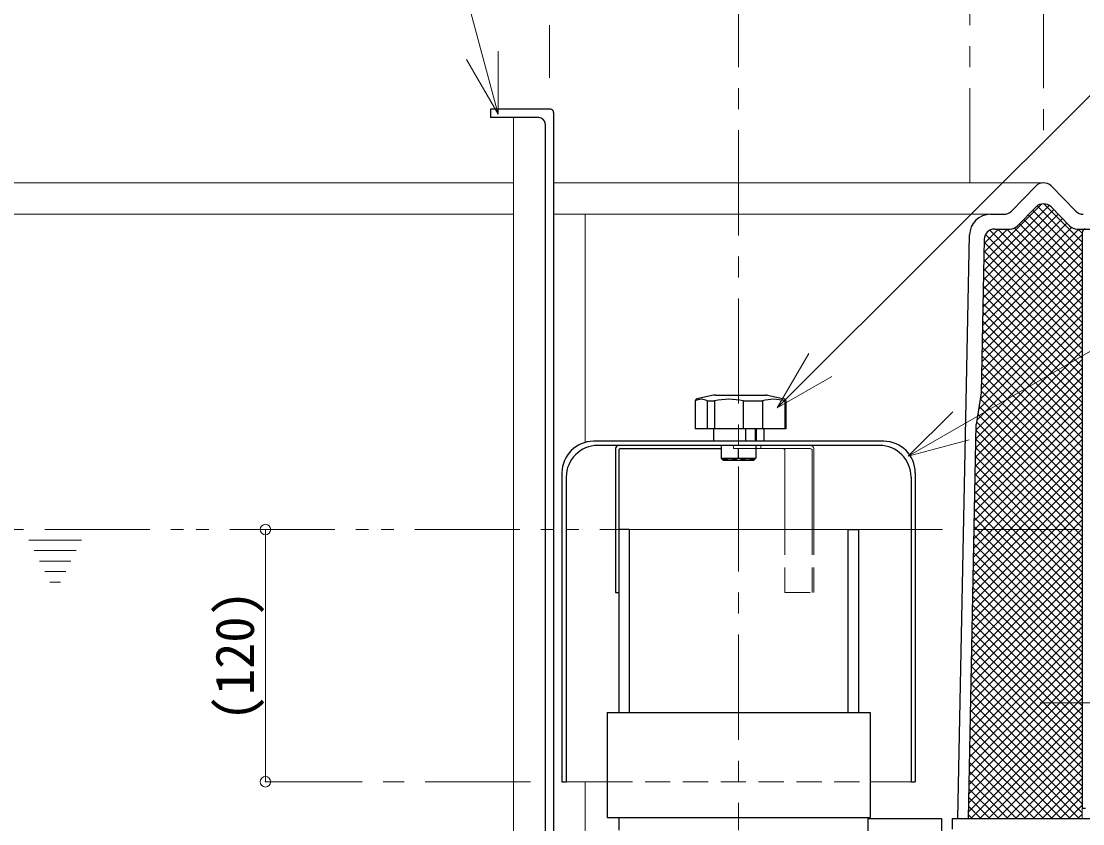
# Model space of a CAD drawing. Units: millimetres at full size, sheet at 1:10; details may follow other scales. Extents: x -2096 to 1954, y -1403 to 1407.
# Drawn here: x -1175 to -670, y -538 to -156 of the extents above; entities that cross this region are included whole.
import ezdxf
from ezdxf.enums import TextEntityAlignment as Align

# ---------------------------------------------------------------- set-up
doc = ezdxf.new("R2010")
doc.units = ezdxf.units.MM
doc.header["$LTSCALE"] = 10
doc.header["$PDMODE"] = 32
doc.header["$PDSIZE"] = 5
for name, pattern in [('CHAIN1', [8, 5, -1, 1, -1]), ('DASHED1', [1.8, 1.2, -0.6]), ('DOUBLE_CHAIN1', [8.8, 5, -1, 0.6, -0.6, 0.6, -1])]:
    doc.linetypes.add(name, pattern=pattern)
doc.layers.add('0-0_ﾚｲﾔ1', color=4, linetype='Continuous', lineweight=9)
doc.styles.add('ＭＳ ゴシック', font='')
doc.styles.get('ＭＳ ゴシック').set_extended_font_data('MS Gothic')

msp = doc.modelspace()

# ---------------------------------------------------------------- linework, layer by layer
at = {"layer": '0-0_ﾚｲﾔ1', "linetype": 'CHAIN1'}
for p, q in [((-689.01, 101.88), (-689.01, -218.12)), ((-724.01, 51.88), (-724.01, -233.12)), ((-924.01, 1.88), (-924.01, -183.12)), ((-834.01, -48.12), (-834.01, -541.12)), ((-722.01, -398.12), (155.99, -398.12)), ((-690.57, -480.62), (-647.37, -480.62)), ((-933.01, -518.12), (-1059.01, -518.12))]:
    msp.add_line(p, q, dxfattribs=at)
at = {"layer": '0-0_ﾚｲﾔ1', "color": 7, "lineweight": 18}
for p, q in [((-815.65, -340.27), (-557.47, -82.09)), ((-753.4, -363.27), (-410.05, -165.03)), ((-948.44, -200.43), (-948.44, -170.43)), ((-948.44, -200.43), (-963.44, -174.45)), ((-941.01, -568.12), (-941.01, -202.12)), ((-815.65, -340.27), (-800.65, -314.29)), ((-815.65, -340.27), (-789.67, -325.27)), ((-753.4, -363.27), (-732.19, -342.05)), ((-823.39, -358.12), (-823.39, -359.62)), ((-753.4, -363.27), (-724.42, -355.5)), ((-823.39, -359.62), (-825.76, -359.62)), ((-782.01, -398.12), (-886.01, -398.12)), ((-670.61, -535.62), (-670.61, -530.62))]:
    msp.add_line(p, q, dxfattribs=at)
at = {"layer": '0-0_ﾚｲﾔ1', "color": 5, "lineweight": 25}
for p, q in [((-952.01, -198.12), (-952.01, -202.12)), ((-923.51, -198.12), (-952.01, -198.12)), ((-922.01, -199.62), (-922.01, -638.12)), ((-929.01, -202.12), (-952.01, -202.12)), ((-926.01, -205.12), (-926.01, -638.12)), ((-704.33, -246.62), (-692.59, -234.62)), ((-673.69, -246.62), (-685.44, -234.62)), ((-701.39, -253.62), (-692.59, -244.63)), ((-676.64, -253.62), (-685.44, -244.63)), ((-714.21, -248.12), (-707.9, -248.12)), ((-712.25, -255.12), (-704.96, -255.12)), ((-673.06, -255.12), (-602.01, -255.12)), ((-670.61, -256.72), (-670.61, -530.62)), ((-729.76, -535.62), (-724.21, -257.92)), ((-854.63, -336.93), (-854.63, -350.12)), ((-845.94, -334.21), (-853.85, -335.95)), ((-848.94, -336.93), (-848.94, -350.12)), ((-845.08, -334.12), (-821.07, -334.12)), ((-831.83, -336.93), (-831.83, -350.12)), ((-820.21, -334.21), (-812.3, -335.95)), ((-812.04, -336.93), (-812.04, -350.12)), ((-724.76, -535.62), (-721.01, -348.12)), ((-811.51, -350.12), (-854.63, -350.12)), ((-846.01, -350.12), (-846.01, -356.12)), ((-830.8, -350.12), (-830.8, -356.12)), ((-826.12, -350.12), (-826.12, -356.12)), ((-825.6, -350.12), (-825.6, -356.12)), ((-822.01, -350.12), (-822.01, -356.12)), ((-765.01, -356.12), (-903.01, -356.12)), ((-767.01, -358.12), (-901.01, -358.12)), ((-842.26, -358.12), (-842.26, -364.12)), ((-825.76, -358.12), (-825.76, -364.12)), ((-892.51, -359.62), (-892.51, -428.12)), ((-891.01, -360.37), (-891.01, -485.12)), ((-890.26, -359.62), (-842.26, -359.62)), ((-834.01, -364.12), (-834.01, -359.62)), ((-842.26, -364.12), (-825.76, -364.12)), ((-825.76, -364.12), (-826.76, -365.12)), ((-918.01, -371.12), (-918.01, -518.12)), ((-916.01, -373.12), (-916.01, -518.12)), ((-752.01, -373.12), (-752.01, -518.12)), ((-750.01, -371.12), (-750.01, -518.12)), ((-886.01, -398.12), (-891.01, -398.12)), ((-886.01, -398.12), (-886.01, -485.12)), ((-782.01, -398.12), (-782.01, -485.12)), ((-892.51, -428.12), (-891.01, -428.12)), ((-896.51, -485.12), (-896.51, -535.12)), ((-896.51, -485.12), (-771.51, -485.12)), ((-771.51, -485.12), (-771.51, -535.12)), ((-918.01, -518.12), (-916.01, -518.12)), ((-752.01, -518.12), (-750.01, -518.12)), ((-670.61, -530.62), (-669.01, -530.62)), ((-896.51, -535.12), (-771.51, -535.12)), ((-891.01, -535.12), (-891.01, -541.12)), ((-772.51, -535.62), (-772.51, -660.62)), ((-772.51, -535.62), (-737.51, -535.62)), ((-737.51, -535.62), (-737.51, -660.62)), ((-732.51, -535.62), (-628.51, -535.62)), ((-732.51, -535.62), (-732.51, -540.62))]:
    msp.add_line(p, q, dxfattribs=at)
at = {"layer": '0-0_ﾚｲﾔ1'}
for p, q in [((-1307.01, -233.12), (-941.01, -233.12)), ((-922.01, -233.12), (-689.01, -233.12)), ((-717.64, -279.33), (-684.2, -245.89)), ((-717.55, -275), (-686.41, -243.86)), ((-717.46, -270.67), (-690.02, -243.23)), ((-694.19, -246.27), (-670.61, -269.84)), ((-692.05, -244.16), (-670.61, -265.6)), ((-688.84, -243.13), (-670.61, -261.36)), ((-1307.01, -248.12), (-941.01, -248.12)), ((-714.21, -248.12), (-922.01, -248.12)), ((-907.01, -356.66), (-907.01, -248.12)), ((-717.89, -292.31), (-677.9, -252.32)), ((-717.81, -287.99), (-680, -250.18)), ((-717.72, -283.66), (-682.1, -248.04)), ((-698.39, -250.55), (-670.61, -278.33)), ((-696.29, -248.41), (-670.61, -274.08)), ((-718.07, -300.97), (-672.22, -255.12)), ((-717.98, -296.64), (-675.71, -254.37)), ((-717.38, -266.34), (-706.16, -255.12)), ((-717.29, -262.01), (-710.4, -255.12)), ((-714.5, -255.66), (-670.61, -299.54)), ((-710.79, -255.12), (-670.61, -295.3)), ((-706.55, -255.12), (-670.61, -291.06)), ((-702.8, -254.63), (-670.61, -286.81)), ((-700.48, -252.7), (-670.61, -282.57)), ((-672.61, -255.12), (-670.61, -257.11)), ((-718.24, -309.63), (-670.61, -262)), ((-718.15, -305.3), (-670.61, -257.76)), ((-717.28, -261.36), (-670.61, -308.03)), ((-716.65, -257.75), (-670.61, -303.78)), ((-718.33, -313.96), (-670.61, -266.25)), ((-717.36, -265.52), (-670.61, -312.27)), ((-718.41, -318.29), (-670.61, -270.49)), ((-717.44, -269.68), (-670.61, -316.51)), ((-718.5, -322.62), (-670.61, -274.73)), ((-717.53, -273.84), (-670.61, -320.75)), ((-718.59, -326.95), (-670.61, -278.97)), ((-717.69, -282.16), (-670.61, -329.24)), ((-717.61, -278), (-670.61, -325)), ((-719.15, -336), (-670.61, -287.46)), ((-718.67, -331.28), (-670.61, -283.22)), ((-717.77, -286.32), (-670.61, -333.48)), ((-719.92, -341.01), (-670.61, -291.7)), ((-717.86, -290.48), (-670.61, -337.72)), ((-720.69, -346.02), (-670.61, -295.94)), ((-717.94, -294.64), (-670.61, -341.97)), ((-721.06, -350.64), (-670.61, -300.19)), ((-718.02, -298.8), (-670.61, -346.21)), ((-721.15, -354.96), (-670.61, -304.43)), ((-718.19, -307.12), (-670.61, -354.69)), ((-718.11, -302.96), (-670.61, -350.45)), ((-721.32, -363.62), (-670.61, -312.91)), ((-721.23, -359.29), (-670.61, -308.67)), ((-718.27, -311.28), (-670.61, -358.94)), ((-721.41, -367.95), (-670.61, -317.16)), ((-718.36, -315.44), (-670.61, -363.18)), ((-721.49, -372.28), (-670.61, -321.4)), ((-718.44, -319.59), (-670.61, -367.42)), ((-721.58, -376.61), (-670.61, -325.64)), ((-718.61, -327.91), (-670.61, -375.91)), ((-718.52, -323.75), (-670.61, -371.67)), ((-721.67, -380.94), (-670.61, -329.88)), ((-718.69, -332.07), (-670.61, -380.15)), ((-721.75, -385.27), (-670.61, -334.13)), ((-719.13, -335.87), (-670.61, -384.39)), ((-721.93, -393.93), (-670.61, -342.61)), ((-721.84, -389.6), (-670.61, -338.37)), ((-720.26, -343.23), (-670.61, -392.88)), ((-719.7, -339.55), (-670.61, -388.64)), ((-722.01, -398.26), (-670.61, -346.86)), ((-720.83, -346.91), (-670.61, -397.12)), ((-722.1, -402.59), (-670.61, -351.1)), ((-721.07, -350.91), (-670.61, -401.36)), ((-722.19, -406.92), (-670.61, -355.34)), ((-721.15, -355.07), (-670.61, -405.61)), ((-823.39, -359.62), (-800.02, -359.62)), ((-812.01, -360.62), (-812.01, -398.12)), ((-799.02, -360.62), (-799.02, -398.12)), ((-798.27, -359.62), (-798.27, -398.12)), ((-722.27, -411.24), (-670.61, -359.58)), ((-721.32, -363.39), (-670.61, -414.09)), ((-721.23, -359.23), (-670.61, -409.85)), ((-722.45, -419.9), (-670.61, -368.07)), ((-722.36, -415.57), (-670.61, -363.83)), ((-721.4, -367.55), (-670.61, -418.33)), ((-722.53, -424.23), (-670.61, -372.31)), ((-721.48, -371.71), (-670.61, -422.58)), ((-722.62, -428.56), (-670.61, -376.55)), ((-721.57, -375.87), (-670.61, -426.82)), ((-722.71, -432.89), (-670.61, -380.8)), ((-721.65, -380.03), (-670.61, -431.06)), ((-722.79, -437.22), (-670.61, -385.04)), ((-721.82, -388.34), (-670.61, -439.55)), ((-721.73, -384.18), (-670.61, -435.31)), ((-722.97, -445.88), (-670.61, -393.52)), ((-722.88, -441.55), (-670.61, -389.28)), ((-721.9, -392.5), (-670.61, -443.79)), ((-1059.01, -398.12), (-1059.01, -518.12)), ((-723.05, -450.21), (-670.61, -397.77)), ((-721.98, -396.66), (-670.61, -448.03)), ((-723.14, -454.54), (-670.61, -402.01)), ((-722.07, -400.82), (-670.61, -452.28)), ((-723.23, -458.87), (-670.61, -406.25)), ((-722.15, -404.98), (-670.61, -456.52)), ((-723.31, -463.2), (-670.61, -410.5)), ((-722.31, -413.3), (-670.61, -465)), ((-722.23, -409.14), (-670.61, -460.76)), ((-723.4, -467.52), (-670.61, -414.74)), ((-722.4, -417.46), (-670.61, -469.25)), ((-723.57, -476.18), (-670.61, -423.22)), ((-723.49, -471.85), (-670.61, -418.98)), ((-722.48, -421.62), (-670.61, -473.49)), ((-723.66, -480.51), (-670.61, -427.47)), ((-722.56, -425.78), (-670.61, -477.73)), ((-723.75, -484.84), (-670.61, -431.71)), ((-722.73, -434.1), (-670.61, -486.22)), ((-722.65, -429.94), (-670.61, -481.97)), ((-723.83, -489.17), (-670.61, -435.95)), ((-722.81, -438.26), (-670.61, -490.46)), ((-723.92, -493.5), (-670.61, -440.19)), ((-722.9, -442.42), (-670.61, -494.7)), ((-724.09, -502.16), (-670.61, -448.68)), ((-724.01, -497.83), (-670.61, -444.44)), ((-722.98, -446.58), (-670.61, -498.94)), ((-724.18, -506.49), (-670.61, -452.92)), ((-723.06, -450.74), (-670.61, -503.19)), ((-724.27, -510.82), (-670.61, -457.16)), ((-723.23, -459.05), (-670.61, -511.67)), ((-723.15, -454.9), (-670.61, -507.43)), ((-724.35, -515.15), (-670.61, -461.41)), ((-723.31, -463.21), (-670.61, -515.92)), ((-724.44, -519.48), (-670.61, -465.65)), ((-723.4, -467.37), (-670.61, -520.16)), ((-724.61, -528.13), (-670.61, -474.13)), ((-724.53, -523.8), (-670.61, -469.89)), ((-723.48, -471.53), (-670.61, -524.4)), ((-724.7, -532.46), (-670.61, -478.38)), ((-723.56, -475.69), (-670.61, -528.64)), ((-723.73, -484.01), (-672.12, -535.62)), ((-723.65, -479.85), (-670.61, -532.89)), ((-723.61, -535.62), (-670.61, -482.62)), ((-723.81, -488.17), (-676.36, -535.62)), ((-719.37, -535.62), (-670.61, -486.86)), ((-723.9, -492.33), (-680.6, -535.62)), ((-715.13, -535.62), (-670.61, -491.11)), ((-723.98, -496.49), (-684.85, -535.62)), ((-710.89, -535.62), (-670.61, -495.35)), ((-706.64, -535.62), (-670.61, -499.59)), ((-724.06, -500.65), (-689.09, -535.62)), ((-702.4, -535.62), (-670.61, -503.83)), ((-724.23, -508.97), (-697.58, -535.62)), ((-724.15, -504.81), (-693.33, -535.62)), ((-698.16, -535.62), (-670.61, -508.08)), ((-724.31, -513.13), (-701.82, -535.62)), ((-693.92, -535.62), (-670.61, -512.32)), ((-916.01, -518.12), (-896.51, -518.12)), ((-907.01, -643.12), (-907.01, -518.12)), ((-752.01, -518.12), (-771.51, -518.12)), ((-724.39, -517.29), (-706.06, -535.62)), ((-689.67, -535.62), (-670.61, -516.56)), ((-724.48, -521.45), (-710.3, -535.62)), ((-685.43, -535.62), (-670.61, -520.8)), ((-724.64, -529.77), (-718.79, -535.62)), ((-724.56, -525.61), (-714.55, -535.62)), ((-681.19, -535.62), (-670.61, -525.05)), ((-676.94, -535.62), (-670.61, -529.29)), ((-724.73, -533.93), (-723.03, -535.62)), ((-672.7, -535.62), (-670.61, -533.53))]:
    msp.add_line(p, q, dxfattribs=at)
at = {"layer": '0-0_ﾚｲﾔ1', "linetype": 'DASHED1'}
for p, q in [((-836.38, -358.12), (-836.38, -359.62)), ((-825.76, -359.62), (-836.38, -359.62)), ((-812.01, -398.12), (-812.01, -428.12)), ((-799.02, -398.12), (-799.02, -428.12)), ((-798.27, -398.12), (-798.27, -428.12)), ((-812.01, -428.12), (-798.27, -428.12)), ((-896.51, -518.12), (-771.51, -518.12))]:
    msp.add_line(p, q, dxfattribs=at)
at = {"layer": '0-0_ﾚｲﾔ1', "linetype": 'DOUBLE_CHAIN1'}
for p, q in [((-1516.01, -398.12), (-891.01, -398.12)), ((-777.01, -398.12), (-737.01, -398.12)), ((-1171.51, -403.12), (-1146.51, -403.12)), ((-1169.01, -408.12), (-1149.01, -408.12)), ((-1166.51, -413.12), (-1151.51, -413.12)), ((-1164.01, -418.12), (-1154.01, -418.12)), ((-1161.51, -423.12), (-1156.51, -423.12))]:
    msp.add_line(p, q, dxfattribs=at)
at = {"layer": '0-0_ﾚｲﾔ1', "color": 7, "lineweight": 18}
msp.add_lwpolyline([(-948.44, -200.43), (-980.85, -79.46), (-1046.54, -79.46)], dxfattribs=at)
at = {"layer": '0-0_ﾚｲﾔ1', "color": 5, "lineweight": 25}
for points in [[(-717.25, -260.02), (-718.71, -333.12), (-721.01, -348.12)], [(-848.94, -336.93), (-845.51, -336.93), (-845.51, -350.12)], [(-831.83, -336.93), (-822.62, -336.93), (-822.62, -350.12)], [(-812.04, -336.93), (-811.51, -336.93), (-811.51, -350.12)], [(-842.26, -364.12), (-841.26, -365.12), (-826.76, -365.12)], [(-782.01, -398.12), (-777.01, -398.12), (-777.01, -485.12)]]:
    msp.add_lwpolyline(points, dxfattribs=at)
for centre, radius, start, end in [((-923.51, -199.62), 1.5, 0, 90), ((-929.01, -205.12), 3, 0, 90), ((-689.01, -238.12), 5, 44.3947, 135.6053), ((-707.9, -243.12), 5, 270, 315.6053), ((-689.01, -248.13), 5, 44.3947, 135.6053), ((-670.12, -243.12), 5, 224.3947, 270), ((-714.21, -258.12), 10, 90, 178.8542), ((-712.25, -260.12), 5, 90, 178.8542), ((-704.96, -250.12), 5, 270, 315.6053), ((-673.06, -250.12), 5, 224.3947, 270), ((-669.01, -256.72), 1.6, 90, 180), ((-853.63, -336.93), 1, 102.367, 180), ((-851.79, -341.55), 5.43, 58.419, 121.581), ((-845.08, -338.12), 4, 90, 102.367), ((-838.67, -365.63), 29.51, 76.5907, 103.4093), ((-817.33, -353.92), 17.8, 72.7058, 107.2942), ((-821.07, -338.12), 4, 77.633, 90), ((-812.51, -336.93), 1, 0, 77.633), ((-903.01, -371.12), 15, 90, 180), ((-901.01, -373.12), 15, 90, 180), ((-891.01, -359.62), 1.5, 90, 180), ((-767.01, -373.12), 15, 0, 90), ((-765.01, -371.12), 15, 0, 90), ((-890.26, -360.37), 0.75, 90, 180), ((-838.14, -353.15), 11.72, 249.3903, 290.6097), ((-829.89, -353.15), 11.72, 249.3903, 290.6097)]:
    msp.add_arc(centre, radius, start, end, dxfattribs=at)
at = {"layer": '0-0_ﾚｲﾔ1'}
for centre, radius in [((-799.77, -359.62), 1.5), ((-813.01, -360.62), 1), ((-800.02, -360.62), 1)]:
    msp.add_arc(centre, radius, 0, 90, dxfattribs=at)
at = {"layer": '0-0_ﾚｲﾔ1', "color": 1}
for p in [(-1059.01, -398.12), (-1059.01, -518.12)]:
    msp.add_point(p, dxfattribs=at)

# ---------------------------------------------------------------- texts
at = {"layer": '0-0_ﾚｲﾔ1', "color": 7, "style": 'ＭＳ ゴシック'}
msp.add_text('(120)', height=18.33, rotation=90, dxfattribs=at).set_placement((-1059.01, -489.37), align=Align.BOTTOM_LEFT)

doc.saveas('drawing.dxf')
